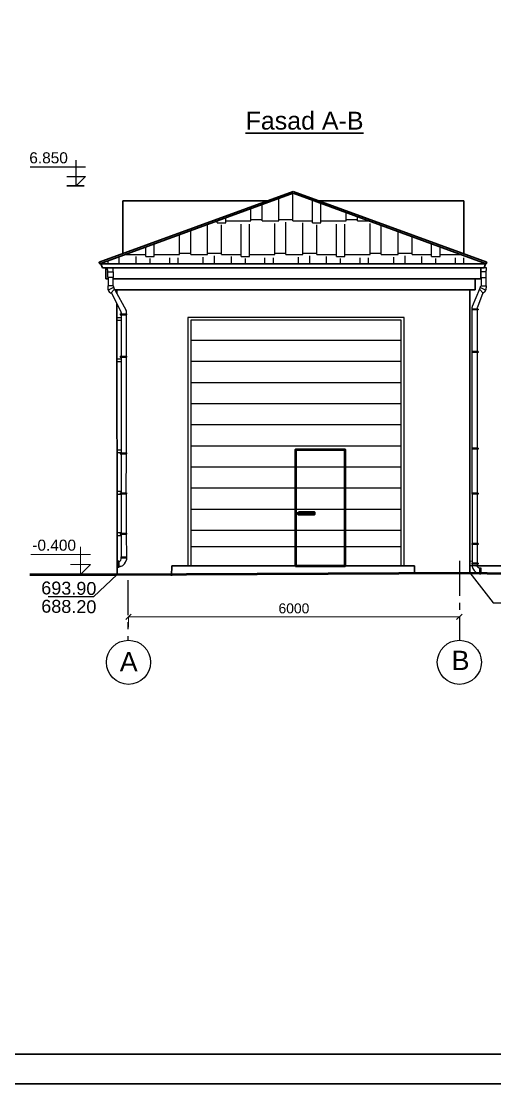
# Model space of a CAD drawing. Header units: millimetres. Extents: x 120281 to 1416367021, y -641565767 to 918373.
# Drawn here: x 1194246 to 1202833, y 797252 to 816509 of the extents above; entities that cross this region are included whole.
import ezdxf

# ---------------------------------------------------------------- set-up
doc = ezdxf.new("R2010")
doc.units = ezdxf.units.MM
doc.linetypes.add('CENTER', pattern=[50.8, 31.75, -6.35, 6.35, -6.35])
for name, color, linetype, lineweight in [('Kunc stamp_n_n yaz_s__Ном._пера__7', 7, 'Continuous', 35), ('Layer2', 7, 'Continuous', 13), ('Xar. ölcülər.-1', 230, 'Continuous', 15), ('аракясмя', 130, 'Continuous', 20), ('оси', 85, 'CENTER', 9), ('размер', 90, 'Continuous', 40), ('размер 1', 6, 'Continuous', 15), ('размер2', 210, 'Continuous', 15)]:
    doc.layers.add(name, color=color, linetype=linetype, lineweight=lineweight)
doc.layers.add('Оболочка - Крыша_Pen_No__92', color=23, linetype='Continuous', lineweight=13, true_color=0xbf8080)
doc.styles.add('ARIAL', font='arial.ttf')
doc.styles.get("Standard").update_dxf_attribs({"font": 'arial.ttf'})
doc.styles.add('style5', font='times.ttf', dxfattribs={"height": 400})
doc.styles.add('Times New  Roman', font='times.ttf')
doc.dimstyles.new('250', dxfattribs={"dimtxt": 370, "dimasz": 100, "dimexe": 1.25, "dimexo": 0.625, "dimgap": 60, "dimtad": 1, "dimtxsty": 'Times New  Roman', "dimblk": 'OBLIQUE', "dimcen": 2.5, "dimadec": 0, "dimazin": 0, "dimtfac": 1, "dimtix": 1, "dimtmove": 0, "dimatfit": 3, "dimldrblk": 'OBLIQUE', "dimfxl": 1, "dimlwd": 0, "dimlwe": 0, "dimarcsym": 0})

# ---------------------------------------------------------------- blocks, each defined once
blk = doc.blocks.new('_Oblique')
at = {"color": 0, "linetype": 'ByBlock', "lineweight": -2}
blk.add_line((-0.5, -0.5), (0.5, 0.5), dxfattribs=at)
blk = doc.blocks.new('*D705')
at = {"layer": 'Defpoints', "color": 0, "lineweight": 53, "transparency": 16777216}
for p in [(1196191, 805715), (1196191, 805528), (1202191, 805528)]:
    blk.add_point(p, dxfattribs=at)
at = {"layer": 'Xar. ölcülər.-1', "color": 0, "lineweight": 0, "transparency": 16777216}
for p, q in [((1196191, 805529), (1196191, 805716)), ((1202191, 805715), (1196191, 805715)), ((1202191, 805529), (1202191, 805716))]:
    blk.add_line(p, q, dxfattribs=at)
at = {"layer": 'Xar. ölcülər.-1', "color": 0, "lineweight": 0, "transparency": 16777216, "xscale": 100, "yscale": 100, "zscale": 100, "rotation": 180}
blk.add_blockref('_Oblique', (1196191, 805715), dxfattribs=at)
at = {"layer": 'Xar. ölcülər.-1', "color": 0, "lineweight": 0, "transparency": 16777216, "xscale": 100, "yscale": 100, "zscale": 100}
blk.add_blockref('_Oblique', (1202191, 805715), dxfattribs=at)
at = {"layer": 'Xar. ölcülər.-1', "color": 0, "lineweight": 20, "transparency": 16777216, "insert": (1199191, 805867), "char_height": 180, "attachment_point": 5, "style": 'ARIAL'}
blk.add_mtext('6000', dxfattribs=at)

msp = doc.modelspace()

# ---------------------------------------------------------------- hatches: boundary and pattern name
at = {"layer": 'размер', "lineweight": 25}
h = msp.add_hatch(dxfattribs=at)
h.set_pattern_fill('AR-RSHKE', color=0, scale=2, style=0)
h.set_pattern_definition([(0, (684340.54, 597703.33), (1295.4, 609.6), [304.8, -254, 355.6, -152.4, 457.2, -203.2]), (0, (684645.34, 597728.73), (1295.4, 609.6), [254, -965.2, 203.2, -304.8]), (0, (685254.94, 597665.23), (1295.4, 609.6), [152.4, -1574.8]), (90, (684340.54, 597703.33), (-431.8, 609.6), [584.2, -1854.2]), (90, (684645.34, 597703.33), (-431.8, 609.6), [571.5, -1866.9]), (90, (684899.34, 597703.33), (-431.8, 609.6), [533.4, -1905]), (90, (685254.94, 597665.23), (-431.8, 609.6), [584.2, -1854.2]), (90, (685407.34, 597665.23), (-431.8, 609.6), [584.2, -1854.2]), (90, (685864.54, 597703.33), (-431.8, 609.6), [558.8, -1879.6])])
h.paths.add_polyline_path([(1195670.25015, 812113.60588), (1199178.7449, 813390.59354), (1202678.02383, 812113.60588)])

# ---------------------------------------------------------------- linework, layer by layer
at = {"color": 7, "linetype": 'Continuous', "lineweight": 30}
msp.add_line((1195386.17606, 813527.76635, 0), (1195076.00734, 813527.76635, 0), dxfattribs=at)
at = {"lineweight": 50}
msp.add_lwpolyline([(1194400.08458, 806479.91249), (1195956.29046, 806479.91249), (1202378.74478, 806510.0008), (1204882.22235, 806462.43781)], dxfattribs=at)
at = {"layer": 'Layer2', "color": 0, "lineweight": 25}
for p, q in [((1195986.14052, 806479.21288), (1195556.90602, 806076.09561, 0)), ((1202378.4217, 806509.99928), (1202806.94104, 805969.10443, 0)), ((1195556.90602, 806076.09561, 0), (1194736.31175, 806075.55793, 0)), ((1202806.94104, 805969.10443, 0), (1203627.5353, 805968.56674, 0))]:
    msp.add_line(p, q, dxfattribs=at)
at = {"layer": 'аракясмя', "color": 0, "lineweight": 25}
for p, q in [((1195244.26952, 813527.76635, 0), (1195244.26952, 813991.82885, 0)), ((1195413.01952, 813865.53002, 0), (1194410.87399, 813865.53002, 0)), ((1195075.51952, 813696.78002, 0), (1195413.01952, 813696.78002, 0)), ((1195244.26952, 813527.76635, 0), (1195413.01952, 813696.78002, 0)), ((1195807.94681, 812002.32805, 0), (1195807.94681, 812037.63741, 0)), ((1195807.94681, 812037.63741, 0), (1195915.10152, 812037.63741, 0)), ((1195809.08665, 811998.07622, 0), (1195814.01195, 811989.55023, 0)), ((1195814.01195, 811973.88741, 0), (1195814.01195, 811989.55023, 0)), ((1195814.01195, 811971.33741, 0), (1195814.01195, 811971.33741, 0)), ((1195822.51195, 811965.38741, 0), (1195906.60152, 811965.38741, 0)), ((1195915.10152, 811973.88741, 0), (1195915.10152, 812037.63741, 0)), ((1202578.49306, 811973.91763, 0), (1202578.49306, 812037.66763, 0)), ((1202685.64778, 812037.66763, 0), (1202578.49306, 812037.63741, 0)), ((1202671.08264, 811965.41763, 0), (1202586.99306, 811965.41763, 0)), ((1202684.50794, 811998.10644, 0), (1202679.58264, 811989.58045, 0)), ((1202679.58264, 811973.91763, 0), (1202679.58264, 811989.58045, 0)), ((1202679.58264, 811971.36763, 0), (1202679.58264, 811971.36763, 0)), ((1202685.64778, 812002.35827, 0), (1202685.64778, 812037.66763, 0)), ((1195813.55674, 811711.64437, 0), (1195813.55674, 811674.95097, 0)), ((1195915.55674, 811711.64437, 0), (1195813.55674, 811711.64437, 0)), ((1195921.82162, 811681.32478, 0), (1195821.21381, 811637.89369, 0)), ((1195822.05674, 811864.90499, 0), (1195822.05674, 811711.64437, 0)), ((1195907.05674, 811864.90499, 0), (1195907.05674, 811711.64437, 0)), ((1202571.77297, 811681.355, 0), (1202672.38078, 811637.92391, 0)), ((1202578.03785, 811711.67459, 0), (1202680.03785, 811711.67459, 0)), ((1202586.53785, 811864.93521, 0), (1202586.53785, 811711.67459, 0)), ((1202671.53785, 811864.93521, 0), (1202671.53785, 811711.67459, 0)), ((1202680.03785, 811711.67459, 0), (1202680.03785, 811674.98119, 0)), ((1195842.93089, 811606.90594, 0), (1195869.63467, 811581.74022, 0)), ((1195939.59014, 811655.97116, 0), (1195869.63467, 811581.74022, 0)), ((1195877.63818, 811590.23288, 0), (1196056.12111, 811234.50704, 0)), ((1195935.43636, 811651.56351, 0), (1196149.11188, 811267.62434, 0.00002)), ((1202558.15823, 811651.59373, 0), (1202424.90281, 811341.81762, 0)), ((1202618.89591, 811587.14394, 0), (1202517.0663, 811327.45263, 0)), ((1202554.00445, 811656.00138, 0), (1202623.95991, 811581.77044, 0)), ((1202650.66369, 811606.93616, 0), (1202623.95991, 811581.77044, 0)), ((1202414.44851, 811293.51595, 0.00001), (1202414.44851, 811276.51595, 0.00001)), ((1202529.63007, 811293.51595, 0.00001), (1202414.44851, 811293.51595, 0.00001)), ((1202421.86184, 811293.51595, 0.00001), (1202421.85979, 811329.91937, 0.00001)), ((1202513.62519, 811309.48304, 0.00002), (1202513.62485, 811293.51595, 0.00001)), ((1202529.63007, 811293.51595, 0.00001), (1202529.62887, 811276.51595, 0.00001)), ((1196041.65421, 811207.46094, 0.00002), (1196041.65542, 811190.46094, 0.00002)), ((1196041.65421, 811207.46094, 0.00002), (1196156.83578, 811207.46094, 0.00002)), ((1196041.65542, 811190.46094, 0.00002), (1196156.83578, 811190.46094, 0.00002)), ((1196058.65387, 811223.42803, 0.00002), (1196058.65421, 811207.46094, 0.00002)), ((1196058.65421, 811191.7952, 0.00002), (1196058.71324, 810438.82912, 0)), ((1196152.11205, 810438.82912, 0), (1196152.14295, 811191.7952, 0.00002)), ((1196152.15285, 811207.46094, 0.00002), (1196152.15556, 811255.54476, 0.00002)), ((1196156.83578, 811207.46094, 0.00002), (1196156.83578, 811190.46094, 0.00002)), ((1202529.62887, 811276.51595, 0.00001), (1202414.44851, 811276.51595, 0.00001)), ((1202421.58805, 810523.54987, 0), (1202421.55714, 811276.51595, 0.00001)), ((1202515.04588, 811276.51595, 0.00001), (1202514.98686, 810523.54987, 0)), ((1202417.10644, 810523.54987, 0), (1202417.10524, 810506.54987, 0)), ((1202532.28801, 810523.54987, 0), (1202417.10644, 810523.54987, 0)), ((1202532.28801, 810523.54987, 0), (1202532.2868, 810506.54987, 0)), ((1196041.41208, 810438.82912, 0), (1196041.41329, 810421.82912, 0)), ((1196041.41208, 810438.82912, 0), (1196156.59365, 810438.82912, 0)), ((1196041.41329, 810421.82912, 0), (1196156.59365, 810421.82912, 0)), ((1196058.59398, 810421.82912, 0), (1196058.65301, 808688.82912, 0)), ((1196152.05181, 808688.82912, 0), (1196152.08272, 810421.82912, 0)), ((1196156.59365, 810438.82912, 0), (1196156.59485, 810421.82912, 0)), ((1202532.2868, 810506.54987, 0), (1202417.10644, 810506.54987, 0)), ((1202421.64828, 808773.54987, 0), (1202421.61737, 810506.54987, 0)), ((1202515.10611, 810506.54987, 0), (1202515.04709, 808773.54987, 0)), ((1196041.35185, 808688.82912, 0), (1196041.35306, 808671.82912, 0)), ((1196041.35185, 808688.82912, 0), (1196156.53342, 808688.82912, 0)), ((1196041.35306, 808671.82912, 0), (1196156.53342, 808671.82912, 0)), ((1196058.5425, 808671.82912, 0), (1196058.59278, 807962.26631, 0)), ((1196151.99158, 807962.26631, 0), (1196152.02249, 808671.82912, 0)), ((1196156.53342, 808688.82912, 0), (1196156.53462, 808671.82912, 0)), ((1202417.16668, 808773.54987, 0), (1202417.16547, 808756.54987, 0)), ((1202532.34824, 808773.54987, 0), (1202417.16668, 808773.54987, 0)), ((1202532.34704, 808756.54987, 0), (1202417.16668, 808756.54987, 0)), ((1202421.71243, 807956.90218, 0), (1202421.6776, 808756.54987, 0)), ((1202515.1576, 808756.54987, 0), (1202515.10093, 807956.90218, 0)), ((1202532.34824, 808773.54987, 0), (1202532.34704, 808756.54987, 0)), ((1196041.23139, 807962.26631, 0), (1196041.2326, 807945.26631, 0)), ((1196041.23139, 807962.26631, 0), (1196156.41296, 807962.26631, 0)), ((1196041.2326, 807945.26631, 0), (1196156.41296, 807945.26631, 0)), ((1196058.35306, 807945.26631, 0), (1196058.4205, 807232.04088, 0)), ((1196151.84546, 807945.26631, 0), (1196151.8969, 807232.04088, 0)), ((1196156.41296, 807962.26631, 0), (1196156.41296, 807945.26631, 0)), ((1202417.28714, 807956.90218, 0), (1202417.28714, 807939.90218, 0)), ((1202532.4687, 807956.90218, 0), (1202417.28714, 807956.90218, 0)), ((1202532.4675, 807939.90218, 0), (1202417.28714, 807939.90218, 0)), ((1202421.85463, 807939.90218, 0), (1202421.7899, 807042.37372, 0)), ((1202515.34704, 807939.90218, 0), (1202515.26217, 807042.37372, 0)), ((1202532.4687, 807956.90218, 0), (1202532.4675, 807939.90218, 0)), ((1196041.23139, 807232.04088, 0), (1196041.2326, 807215.04088, 0)), ((1196041.23139, 807232.04088, 0), (1196156.41296, 807232.04088, 0)), ((1196041.2326, 807215.04088, 0), (1196156.41296, 807215.04088, 0)), ((1196058.47352, 807215.04088, 0), (1196058.47252, 806803.2894, 0)), ((1196151.87112, 807215.04088, 0), (1196152.42426, 806803.2894, 0)), ((1196156.41296, 807232.04088, 0), (1196156.41416, 807215.04088, 0)), ((1202417.28714, 807042.37372, 0), (1202417.28593, 807025.37372, 0)), ((1202532.4687, 807042.37372, 0), (1202417.28714, 807042.37372, 0)), ((1202532.4675, 807025.37372, 0), (1202417.28714, 807025.37372, 0)), ((1202421.82897, 807025.37372, 0), (1202421.82897, 806684.63074, 0)), ((1202515.22657, 807025.37372, 0), (1202515.22657, 806684.63074, 0)), ((1202532.4687, 807042.37372, 0), (1202532.4675, 807025.37372, 0)), ((1195978.74478, 806721.98241, 0), (1195978.74478, 806611.60128, 0)), ((1196016.61855, 806721.98241, 0), (1195991.11855, 806721.98241, 0)), ((1195991.11855, 806721.98241, 0), (1195991.11855, 806611.60128, 0)), ((1196016.61855, 806721.98241, 0), (1196016.61855, 806611.60128, 0)), ((1196016.83816, 806713.48241, 0), (1196016.61855, 806713.48241, 0)), ((1196051.33451, 806803.29002, 0), (1196157.72948, 806803.28936, 0)), ((1196051.33451, 806803.28936, 0), (1196051.33572, 806786.28936, 0)), ((1196051.33572, 806786.29002, 0), (1196157.24603, 806786.28936, 0)), ((1196152.72048, 806786.28936, 0), (1196152.7223, 806747.44788, 0)), ((1196157.72948, 806803.28936, 0), (1196157.73069, 806786.28936, 0)), ((1202378.74478, 806729.09395, 0), (1202421.82897, 806721.46935, 0)), ((1202415.31588, 806684.63074, 0), (1202415.31467, 806667.63074, 0)), ((1202530.98089, 806684.63074, 0), (1202415.79933, 806684.63074, 0)), ((1202530.97969, 806667.63074, 0), (1202415.79933, 806667.63074, 0)), ((1202420.32488, 806667.63074, 0), (1202420.32306, 806628.78925, 0)), ((1202530.98089, 806684.63074, 0), (1202530.97969, 806667.63074, 0)), ((1196016.61855, 806611.60128, 0), (1195991.11855, 806611.60128, 0)), ((1196048.96935, 806625.67674, 0), (1196016.61855, 806625.67674, 0)), ((1202487.58304, 806641.03615, 0), (1202378.74478, 806641.03615, 0)), ((1202524.076, 806507.01812, 0), (1202556.42681, 806507.01812, 0)), ((1202556.2072, 806594.82379, 0), (1202556.42681, 806594.82379, 0)), ((1202556.42681, 806603.32379, 0), (1202581.92681, 806603.32379, 0)), ((1202556.42681, 806603.32379, 0), (1202556.42681, 806492.94266, 0)), ((1202556.42681, 806492.94266, 0), (1202581.92681, 806492.94266, 0)), ((1202581.92681, 806603.32379, 0), (1202581.92681, 806492.94266, 0))]:
    msp.add_line(p, q, dxfattribs=at)
at = {"layer": 'аракясмя', "color": 0}
for p, q in [((1195320.43712, 806479.91249), (1195320.43712, 806981.09999)), ((1195320.43712, 806479.91249), (1195320.43712, 806981.09999)), ((1195502.68712, 806844.69726), (1194420.36994, 806844.69726)), ((1195502.68712, 806844.69726), (1194420.36994, 806844.69726)), ((1195138.18712, 806662.44726), (1195502.68712, 806662.44726)), ((1195138.18712, 806662.44726), (1195502.68712, 806662.44726)), ((1195320.43712, 806479.91249), (1195502.68712, 806662.44726)), ((1195320.43712, 806479.91249), (1195502.68712, 806662.44726))]:
    msp.add_line(p, q, dxfattribs=at)
at = {"layer": 'аракясмя', "color": 0, "lineweight": 25, "elevation": 0}
for points in [[(1195915.55674, 811864.90499), (1195813.55674, 811864.90499), (1195813.55674, 811965.38741), (1195915.55674, 811965.38741)], [(1202578.03785, 811864.93521), (1202680.03785, 811864.93521), (1202680.03785, 811965.41763), (1202578.03785, 811965.41763)], [(1201191.8808, 811140.85427), (1197266.23466, 811140.85425), (1197266.23465, 806641.03615), (1201191.88079, 806641.03614)], [(1201135.98441, 811090.85427), (1197322.13106, 811090.85427), (1197322.13105, 806641.03615), (1201135.9844, 806641.03615)]]:
    msp.add_lwpolyline(points, close=True, dxfattribs=at)
for points in [[(1201135.98441, 810722.95493), (1197322.13106, 810722.95493)], [(1201135.98441, 810340.34707), (1197322.13106, 810340.34707)], [(1201135.98441, 810340.34707), (1197322.13106, 810340.34707)], [(1201135.98441, 810340.34707), (1197322.13106, 810340.34707)], [(1201135.98441, 809957.7392), (1197322.13106, 809957.7392)], [(1201135.98441, 809957.7392), (1197322.13106, 809957.7392)], [(1201135.98441, 809957.7392), (1197322.13106, 809957.7392)], [(1201135.98441, 809575.13134), (1197322.13106, 809575.13134)], [(1201135.98441, 809575.13134), (1197322.13106, 809575.13134)], [(1201135.98441, 809575.13134), (1197322.13106, 809575.13134)], [(1201135.98441, 809192.52347), (1197322.13106, 809192.52347)], [(1201135.98441, 809192.52347), (1197322.13106, 809192.52347)], [(1201135.98441, 809192.52347), (1197322.13106, 809192.52347)], [(1201135.98441, 809192.52347), (1197322.13106, 809192.52347)], [(1201135.98441, 808809.91561), (1197322.13106, 808809.91561)], [(1201135.98441, 808809.91561), (1197322.13106, 808809.91561)], [(1201135.98441, 808427.30774), (1197322.13106, 808427.30775)], [(1201135.98441, 808427.30774), (1197322.13106, 808427.30775)], [(1201135.9844, 808044.69988), (1197322.13105, 808044.69988)], [(1201135.9844, 808044.69988), (1197322.13106, 808044.69988)], [(1201135.9844, 807662.09202), (1197322.13105, 807662.09202)], [(1201135.9844, 807662.09202), (1197322.13105, 807662.09202)], [(1201135.9844, 807279.48415), (1197322.13105, 807279.48415)], [(1201135.9844, 807279.48415), (1197322.13106, 807279.48415)], [(1201135.9844, 806985.116), (1197322.13106, 806985.116)]]:
    msp.add_lwpolyline(points, dxfattribs=at)
at = {"layer": 'аракясмя', "color": 0, "lineweight": 25}
for centre in [(1196191.24478, 804890.99512, 0), (1202191.24478, 804890.99512, 0)]:
    msp.add_circle(centre, 400, dxfattribs=at)
for centre, radius, start, end in [((1195816.44681, 812002.32805, 0), 8.5, 180, 210.01422378), ((1195822.51195, 811973.88741, 0), 8.5, 180, 270), ((1195906.60152, 811973.88741, 0), 8.5, 270, 0), ((1202586.99306, 811973.91763, 0), 8.5, 180, 270), ((1202671.08264, 811973.91763, 0), 8.5, 270, 0), ((1202677.14778, 812002.35827, 0), 8.5, 329.98577622, 0), ((1195907.05674, 811674.95097, 0), 93.5, 180, 226.698461075), ((1195992.05674, 811711.64437, 0), 76.5, 180, 226.698461075), ((1202501.53785, 811711.67459, 0), 76.5, 313.301538925, 0), ((1202586.53785, 811674.98119, 0), 93.5, 313.301538925, 0), ((1195993.85343, 806776.29332, 0), 66.88429, 290.099356068, 8.595217806), ((1195989.78497, 806781.18975, 0), 166.39438, 290.835580097, 348.300278406), ((1202579.19193, 806657.6347, 0), 66.88429, 171.404782194, 249.900643932), ((1202583.26039, 806662.53113, 0), 166.39438, 191.699721594, 249.164419903)]:
    msp.add_arc(centre, radius, start, end, dxfattribs=at)
at = {"layer": 'аракясмя', "color": 0, "lineweight": 25, "extrusion": (3.65675e-08, 2.06216e-12, 1)}
msp.add_arc((1202447.35913, 811329.73608, 0.04397), 25.5, 151.719665235, 180.003231086, dxfattribs=at)
at = {"layer": 'аракясмя', "color": 0, "lineweight": 25, "extrusion": (6.11849e-08, -2.44532e-08, 1)}
msp.add_arc((1202601.76617, 811301.91863, 0.05373), 88.46499, 163.223812544, 175.094796253, dxfattribs=at)
at = {"layer": 'аракясмя', "color": 0, "lineweight": 25, "extrusion": (-6.11849e-08, -2.44532e-08, 1)}
msp.add_arc((1196033.15387, 811223.4275, -0.09302), 25.5, 0.001208943, 27.536808904, dxfattribs=at)
at = {"layer": 'аракясмя', "color": 0, "lineweight": 25, "extrusion": (-3.65675e-08, 2.06216e-12, 1)}
msp.add_arc((1196126.65556, 811255.5428, -0.04372), 25.5, 359.996768914, 29.914588798, dxfattribs=at)
at = {"layer": 'Оболочка - Крыша_Pen_No__92', "color": 0, "lineweight": 30}
for p, q in [((1195659.98946, 812141.79663, 0), (1199178.7449, 813422.5432, 0)), ((1202688.28454, 812141.79669, 0), (1199178.7449, 813422.5432, 0)), ((1199178.7449, 813390.59354, 0), (1195670.25015, 812113.60588, 0)), ((1198716.47775, 813254.28852, 0), (1196086.34761, 813254.28852, 0)), ((1196086.34761, 813254.28852, 0), (1196086.34761, 812296.98125, 0)), ((1199178.7449, 813390.59354, 0), (1202678.02383, 812113.60588, 0)), ((1199641.01205, 813254.28852, 0), (1202271.14218, 813254.28852, 0)), ((1202271.14218, 813254.28852, 0), (1202271.14218, 812296.98125, 0)), ((1195670.25015, 812113.60588, 0), (1195659.98946, 812141.79663, 0)), ((1195670.25072, 812113.60588, 0), (1202678.02383, 812113.60588, 0)), ((1195718.58317, 812037.63741, 0), (1195691.13708, 812113.778, 0)), ((1202638.90663, 812037.63741, 0), (1202666.29077, 812113.60616, 0)), ((1202678.02383, 812113.60588, 0), (1202688.28454, 812141.79669, 0)), ((1195718.58317, 812037.63741, 0), (1202638.90663, 812037.63741, 0)), ((1195778.99673, 811973.91763, 0), (1195778.99673, 812037.66763, 0)), ((1195778.99673, 812037.66493, 0), (1195778.99674, 811840.76175, 0)), ((1202578.4926, 812037.63741, 0), (1202578.4926, 811840.76175, 0)), ((1195822.05674, 811840.76154, 0), (1195778.99674, 811840.76154, 0)), ((1202578.4926, 811840.76175, 0), (1195907.05674, 811840.76154, 0)), ((1202478.4926, 811840.76175, 0), (1202478.49259, 811640.76175, 0)), ((1202478.49259, 811640.76175, 0), (1195942.19059, 811640.76154, 0)), ((1195978.74478, 811573.74552, 0), (1195978.74478, 811640.76155, 0)), ((1202378.4217, 806509.99928), (1202378.74478, 811640.76174, 0)), ((1195986.14052, 806479.21288), (1195978.74478, 811388.72212, 0)), ((1196974.6375, 806641.03615, 0), (1196972.0244, 806456.10623)), ((1196974.6375, 806641.03615, 0), (1201374.6375, 806641.03615, 0)), ((1201374.6375, 806641.03615, 0), (1199174.6375, 806641.03615, 0)), ((1201374.6375, 806641.03615, 0), (1201375.27341, 806505.29967)), ((1203378.79018, 806641.03615, 0), (1202487.58304, 806641.03615, 0))]:
    msp.add_line(p, q, dxfattribs=at)
at = {"layer": 'оси', "color": 0, "lineweight": 25, "ltscale": 20}
for p, q in [((1202191.24478, 806729.09395, 0), (1202191.24478, 805290.99512, 0)), ((1196178.74478, 806379.09395, 0), (1196178.74478, 805290.99512, 0))]:
    msp.add_line(p, q, dxfattribs=at)
at = {"layer": 'размер', "color": 0, "lineweight": 25}
for p, q in [((1195670.25015, 812113.60588, 0), (1195659.98946, 812141.79663, 0)), ((1195978.74478, 811140.85411, 0), (1196058.6582, 811140.8541, 0)), ((1195978.74478, 811090.85411, 0), (1196058.66212, 811090.8541, 0)), ((1195978.74478, 810390.85411, 0), (1196058.59618, 810390.8541, 0)), ((1195978.74478, 810340.85411, 0), (1196058.59972, 810340.8541, 0)), ((1195978.74478, 808740.85411, 0), (1196058.64932, 808740.8541, 0)), ((1195978.74478, 808690.85411, 0), (1196058.65286, 808690.8541, 0)), ((1195978.74478, 807990.85411, 0), (1196058.59075, 807990.8541, 0)), ((1195978.74478, 807940.85411, 0), (1196058.35347, 807940.8541, 0)), ((1195978.74478, 807240.85411, 0), (1196058.41967, 807240.8541, 0)), ((1195978.74478, 807190.85411, 0), (1196058.47681, 807190.8541, 0))]:
    msp.add_line(p, q, dxfattribs=at)
at = {"layer": 'размер', "color": 4, "lineweight": 50, "elevation": 0}
for points in [[(1199219.18509, 806641.03615), (1200119.18509, 806641.03615), (1200119.18509, 808741.03615), (1199219.18509, 808741.03615)], [(1199273.53216, 807609.62483), (1199558.78597, 807609.62483), (1199558.78596, 807571.02127), (1199273.53214, 807571.02127)]]:
    msp.add_lwpolyline(points, close=True, dxfattribs=at)
at = {"layer": 'размер 1', "color": 0, "lineweight": 30, "elevation": 0}
for points in [[(1178524.44029, 828936.22404), (1223329.79492, 828936.22404), (1223329.79492, 797252.43755), (1178524.44029, 797252.43755)], [(1180658.0286, 828402.82696), (1222796.39785, 828402.82696), (1222796.39785, 797785.83463), (1180658.0286, 797785.83463)]]:
    msp.add_lwpolyline(points, close=True, dxfattribs=at)

# ---------------------------------------------------------------- texts
at = {"layer": 'Kunc stamp_n_n yaz_s__Ном._пера__7', "color": 0, "linetype": 'Continuous', "insert": (1199383.92631, 814705.19298, 0), "char_height": 261.2736, "width": 19498.1051972, "attachment_point": 5, "line_spacing_factor": 1.049432, "style": 'Times New  Roman'}
msp.add_mtext('{\\fArial (Azeri Cyr)|b0|i0|c204|p34;\\H1.2401x;\\LFasad A-B}', dxfattribs=at)
at = {"layer": 'Layer2', "color": 0, "lineweight": 25, "char_height": 233.963714, "attachment_point": 1, "rotation": 359.290640793, "style": 'style5'}
for s, insert in [('{\\fArial|b0|i0|c0|p34;693.90}', (1194610.63432, 806356.5392)), ('{\\fArial|b0|i0|c0|p34;688.20}', (1194610.85139, 806025.253))]:
    msp.add_mtext_dynamic_manual_height_columns(s, width=801.2630838, gutter_width=1169.81857, heights=[0], dxfattribs=dict(at, insert=insert))
at = {"layer": 'аракясмя', "color": 0, "lineweight": 25}
for s, p in [('A', (1196032.14478, 804724.77858, 0)), ('B', (1202049.77747, 804750.83233, 0))]:
    msp.add_text(s, height=350, dxfattribs=at).set_placement(p)
at = {"layer": 'размер2', "color": 0, "lineweight": 25}
for s, p in [('6.850', (1194392.5213, 813934.3741, 0)), ('-0.400', (1194447.40333, 806913.54133))]:
    msp.add_text(s, height=200, dxfattribs=at).set_placement(p)

# ---------------------------------------------------------------- dimensions: what is measured, and where the dimension line sits
at = {"layer": 'Xar. ölcülər.-1', "color": 0, "lineweight": 20}
dim = msp.add_linear_dim(base=(1196191.24478, 805714.77693, 0), p1=(1202191.24478, 805528.22664, 0), p2=(1196191.24478, 805528.22664, 0), angle=180, dimstyle='250', override={"dimtxt": 180, "dimexe": 1, "dimtxsty": 'ARIAL'}, dxfattribs=at)
dim.commit()
dim.dimension.update_dxf_attribs({"geometry": '*D705', "text_midpoint": (1199191.24478, 805866.68007, 0)})

doc.saveas('drawing.dxf')
